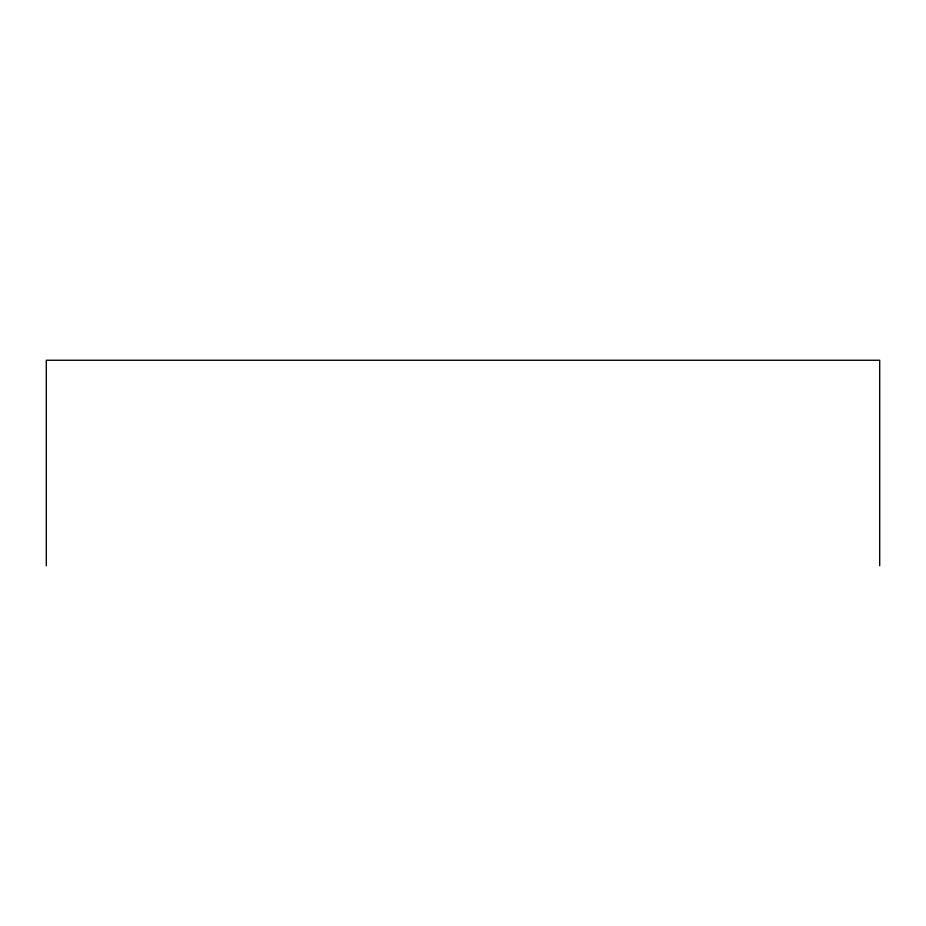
<?xml version="1.0" encoding="UTF-8"?>
<svg xmlns="http://www.w3.org/2000/svg" width="926" height="926" viewBox="0 0 926 926"><rect width="100%" height="100%" fill="white"/><g stroke="black" fill="none" stroke-linecap="round" stroke-linejoin="round"><path stroke-width="1.39" d="M879.7 565.74L879.7 360.26L46.3 360.26L46.3 565.74"/></g></svg>
